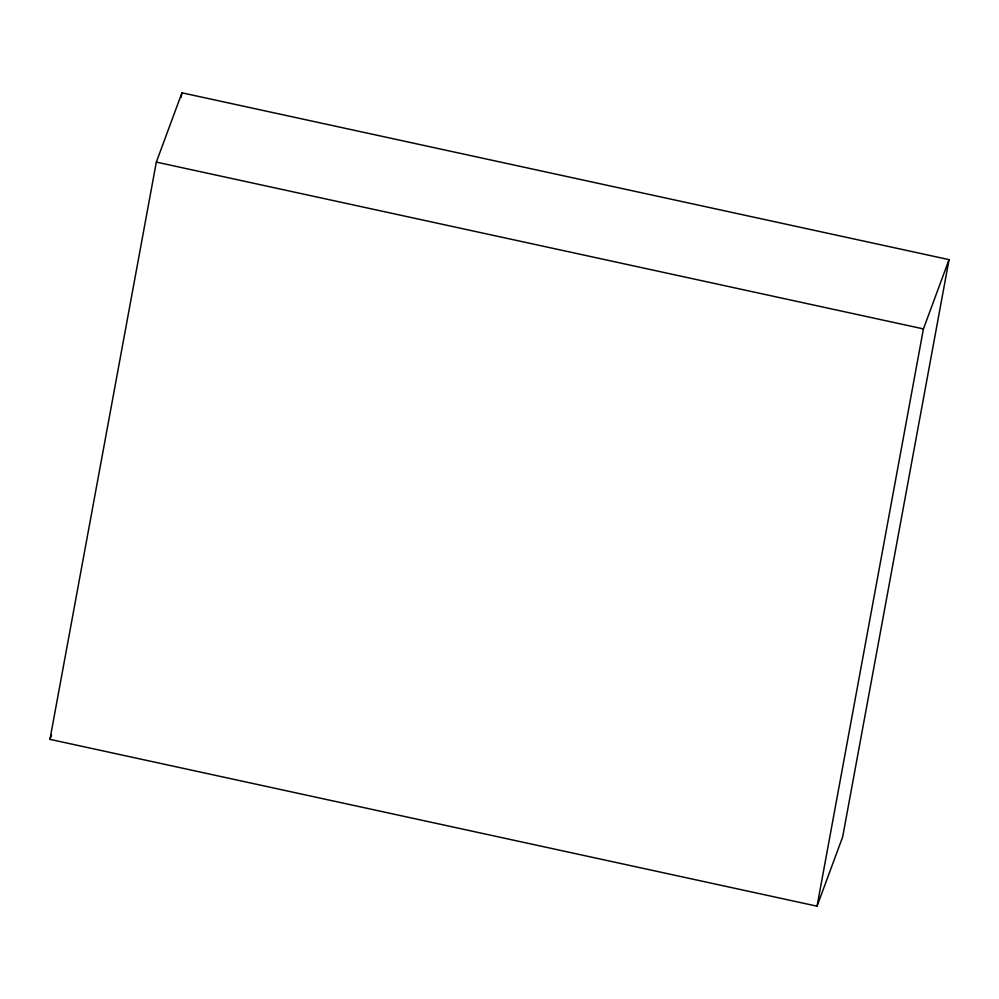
<?xml version="1.0" encoding="UTF-8"?>
<svg xmlns="http://www.w3.org/2000/svg" width="999" height="999" viewBox="0 0 999 999"><rect width="100%" height="100%" fill="white"/><g stroke="black" fill="none" stroke-linecap="round" stroke-linejoin="round"><path stroke-width="1.5" d="M49.95 739.36L156.331 162.1L181.955 92.82L949.05 259.64L842.669 836.9L817.045 906.18L49.95 739.36L51.548 735.027M181.106 97.415L181.955 92.82M817.045 906.18L923.426 328.908L949.05 259.64M156.331 162.1L923.426 328.908"/></g></svg>
